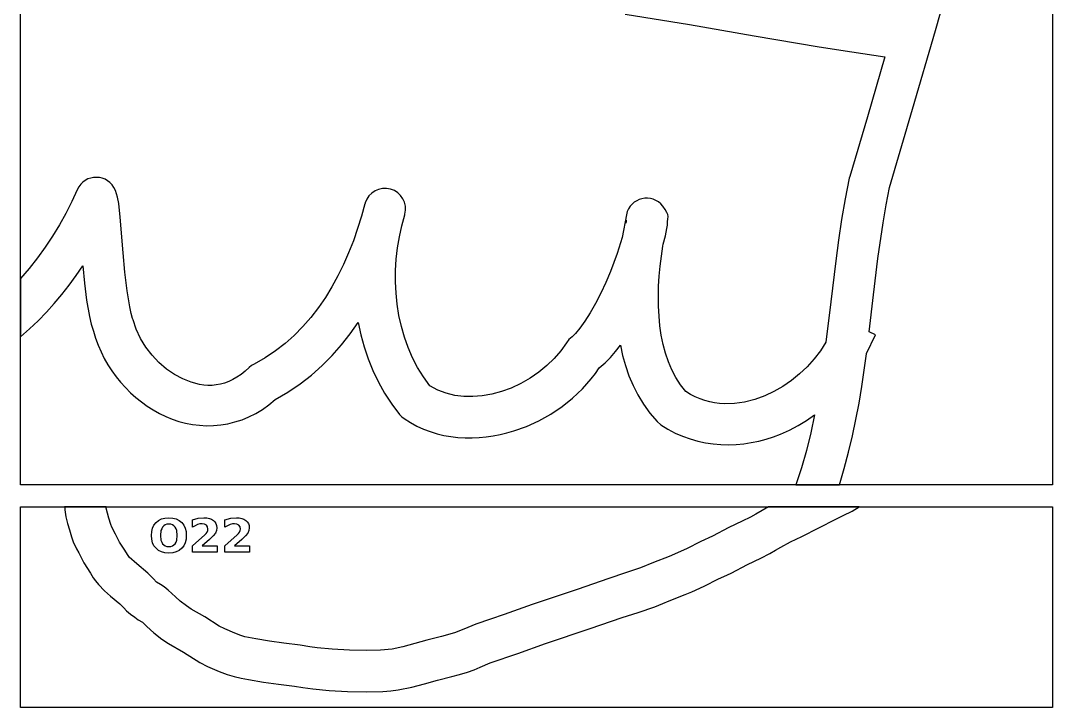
# Model space of a CAD drawing. Extents: x 1 to 512, y 1 to 4639.
# Drawn here: x 12 to 512, y 2302 to 2635 of the extents above; entities that cross this region are included whole.
import ezdxf

# ---------------------------------------------------------------- set-up
doc = ezdxf.new("R2010")
doc.units = 0

msp = doc.modelspace()

# ---------------------------------------------------------------- linework, layer by layer
at = {"layer": 'decoupage'}
for p, q in [((11.732, 2410.04), (11.732, 2985.89)), ((511.732, 2985.89), (511.732, 2410.04)), ((455.0465, 2630.173625), (466.098531, 2668.405359)), ((304.693, 2638.13), (335.841516, 2633.012266)), ((335.841516, 2633.012266), (367.203875, 2627.581875)), ((444.009469, 2592.010328), (455.0465, 2630.173625)), ((367.203875, 2627.581875), (398.769297, 2622.253297)), ((398.769297, 2622.253297), (414.624787, 2619.756709)), ((414.624787, 2619.756709), (430.527, 2617.441)), ((430.527, 2617.441), (422.064625, 2588.27325)), ((432.814, 2554.137), (444.009469, 2592.010328)), ((422.064625, 2588.27325), (413.501, 2559.38)), ((40.833346, 2555.691041), (39.91144, 2554.450068)), ((41.897473, 2556.736326), (40.833346, 2555.691041)), ((43.079578, 2557.586328), (41.897473, 2556.736326)), ((44.355415, 2558.241453), (43.079578, 2557.586328)), ((45.70074, 2558.702107), (44.355415, 2558.241453)), ((47.091308, 2558.968696), (45.70074, 2558.702107)), ((48.502875, 2559.041625), (47.091308, 2558.968696)), ((49.911196, 2558.9213), (48.502875, 2559.041625)), ((51.292025, 2558.608127), (49.911196, 2558.9213)), ((52.62112, 2558.102511), (51.292025, 2558.608127)), ((53.874234, 2557.404859), (52.62112, 2558.102511)), ((55.027124, 2556.515576), (53.874234, 2557.404859)), ((56.055545, 2555.435068), (55.027124, 2556.515576)), ((56.935252, 2554.163741), (56.055545, 2555.435068)), ((413.294, 2558.573), (411.316145, 2548.581291)), ((413.501, 2559.38), (413.294, 2558.573)), ((39.156, 2553.013), (36.533021, 2547.265381)), ((39.91144, 2554.450068), (39.156, 2553.013)), ((57.642, 2552.702), (56.935252, 2554.163741)), ((58.710406, 2549.407219), (57.642, 2552.702)), ((180.556328, 2550.073469), (179.473752, 2548.46498)), ((181.905834, 2551.421285), (180.556328, 2550.073469)), ((183.474375, 2552.48225), (181.905834, 2551.421285)), ((185.214057, 2553.230184), (183.474375, 2552.48225)), ((187.076984, 2553.638906), (185.214057, 2553.230184)), ((189.015264, 2553.682238), (187.076984, 2553.638906)), ((190.981, 2553.334), (189.015264, 2553.682238)), ((192.840121, 2552.605992), (190.981, 2553.334)), ((194.471594, 2551.55825), (192.840121, 2552.605992)), ((195.848207, 2550.23807), (194.471594, 2551.55825)), ((196.94275, 2548.69275), (195.848207, 2550.23807)), ((431.140973, 2545.648502), (432.814, 2554.137)), ((36.533021, 2547.265381), (33.662672, 2541.590922)), ((59.28925, 2546.3845), (58.710406, 2549.407219)), ((59.915, 2539.827), (59.28925, 2546.3845)), ((178.616, 2546.29), (176.921034, 2540.22269)), ((178.626, 2546.294), (178.616, 2546.29)), ((178.706, 2546.622), (178.626, 2546.294)), ((179.473752, 2548.46498), (178.706, 2546.622)), ((197.728012, 2546.969586), (196.94275, 2548.69275)), ((198.176781, 2545.115875), (197.728012, 2546.969586)), ((198.261848, 2543.178914), (198.176781, 2545.115875)), ((307.141892, 2545.022804), (306.356336, 2543.815201)), ((308.074687, 2546.077859), (307.141892, 2545.022804)), ((309.13346, 2546.975456), (308.074687, 2546.077859)), ((310.296945, 2547.710682), (309.13346, 2546.975456)), ((311.54388, 2548.278625), (310.296945, 2547.710682)), ((312.853, 2548.674375), (311.54388, 2548.278625)), ((314.203042, 2548.893019), (312.853, 2548.674375)), ((315.572742, 2548.929646), (314.203042, 2548.893019)), ((316.940837, 2548.779345), (315.572742, 2548.929646)), ((318.286062, 2548.437203), (316.940837, 2548.779345)), ((319.587155, 2547.898309), (318.286062, 2548.437203)), ((320.822852, 2547.157752), (319.587155, 2547.898309)), ((321.971888, 2546.210619), (320.822852, 2547.157752)), ((323.013, 2545.052), (321.971888, 2546.210619)), ((324.160209, 2543.431383), (323.013, 2545.052)), ((411.316145, 2548.581291), (409.592844, 2538.589641)), ((429.666344, 2537.070953), (431.140973, 2545.648502)), ((33.662672, 2541.590922), (30.553705, 2536.007096)), ((176.921034, 2540.22269), (175.041914, 2534.23007)), ((196.430418, 2535.633893), (197.856, 2540.884)), ((197.856, 2540.884), (197.956, 2541.206)), ((197.956, 2541.206), (198.261848, 2543.178914)), ((305.312, 2540.962), (303.245, 2529.888)), ((305.739284, 2542.459963), (305.312, 2540.962)), ((306.356336, 2543.815201), (305.739284, 2542.459963)), ((324.910422, 2542.088125), (324.160209, 2543.431383)), ((325.338393, 2540.983367), (324.910422, 2542.088125)), ((325.518875, 2540.07825), (325.338393, 2540.983367)), ((325.436391, 2538.7115), (325.518875, 2540.07825)), ((30.553705, 2536.007096), (27.214875, 2530.531375)), ((61.376, 2522.542), (59.915, 2539.827)), ((195.271297, 2530.292861), (196.430418, 2535.633893)), ((305.001, 2536.834), (305.08075, 2537.765375)), ((305.159, 2537.512), (305.001, 2536.834)), ((305.08075, 2537.765375), (305.255, 2538.15)), ((305.2465, 2538.13625), (305.159, 2537.512)), ((305.257438, 2538.239594), (305.2465, 2538.13625)), ((305.255, 2538.15), (305.259, 2538.15)), ((305.259, 2538.15), (305.257438, 2538.239594)), ((305.259, 2538.15), (305.259, 2538.15)), ((324.903, 2534.259), (325.139, 2535.897875)), ((325.139, 2535.897875), (325.261, 2537.677)), ((325.261, 2537.677), (325.436391, 2538.7115)), ((409.592844, 2538.589641), (408.076496, 2528.607764)), ((427.168, 2519.685875), (429.666344, 2537.070953)), ((27.214875, 2530.531375), (23.654936, 2525.181232)), ((175.041914, 2534.23007), (172.970618, 2528.33079)), ((194.384074, 2524.882341), (195.271297, 2530.292861)), ((323.171, 2526.684), (324.194125, 2530.720875)), ((324.194125, 2530.720875), (324.903, 2534.259)), ((23.654936, 2525.181232), (19.882641, 2519.974141)), ((172.970618, 2528.33079), (170.699125, 2522.5435)), ((303.245, 2529.888), (300.82, 2522.16275)), ((321.633314, 2516.03567), (322.878, 2525.728)), ((322.878, 2525.728), (323.171, 2526.684)), ((408.076496, 2528.607764), (406.7195, 2518.645375)), ((62.277953, 2513.090016), (61.376, 2522.542)), ((170.699125, 2522.5435), (168.219413, 2516.886851)), ((193.774187, 2519.423766), (194.384074, 2524.882341)), ((300.82, 2522.16275), (297.603, 2513.368)), ((19.882641, 2519.974141), (15.906744, 2514.927572)), ((38.672451, 2511.511676), (41.899, 2516.237)), ((41.899, 2516.237), (42.683828, 2507.805297)), ((168.219413, 2516.886851), (165.523461, 2511.379492)), ((193.447074, 2513.938572), (193.774187, 2519.423766)), ((321.205747, 2511.149822), (321.633314, 2516.03567)), ((406.7195, 2518.645375), (404.293156, 2498.817922)), ((425.030406, 2502.056109), (427.168, 2519.685875)), ((15.906744, 2514.927572), (11.736, 2510.059)), ((11.736, 2510.059), (11.736, 2481.82)), ((35.285484, 2506.887531), (38.672451, 2511.511676)), ((63.382125, 2504.025875), (62.277953, 2513.090016)), ((165.523461, 2511.379492), (162.603247, 2506.040075)), ((193.408172, 2508.448193), (193.447074, 2513.938572)), ((297.603, 2513.368), (295.392131, 2508.140365)), ((320.926203, 2506.265047), (321.205747, 2511.149822)), ((31.740619, 2502.374434), (35.285484, 2506.887531)), ((42.683828, 2507.805297), (43.690375, 2499.531375)), ((162.603247, 2506.040075), (159.45075, 2500.88725)), ((193.662918, 2502.974066), (193.408172, 2508.448193)), ((295.392131, 2508.140365), (292.936797, 2502.966859)), ((320.808314, 2501.401993), (320.926203, 2506.265047)), ((28.040375, 2497.98225), (31.740619, 2502.374434)), ((64.643984, 2496.250047), (63.382125, 2504.025875)), ((159.45075, 2500.88725), (156.057948, 2495.939667)), ((194.21675, 2497.537625), (193.662918, 2502.974066)), ((292.936797, 2502.966859), (290.342408, 2498.00333)), ((320.865709, 2496.581307), (320.808314, 2501.401993)), ((422.965, 2484.256), (425.030406, 2502.056109)), ((24.187271, 2493.720848), (28.040375, 2497.98225)), ((43.690375, 2499.531375), (45.074734, 2491.681766)), ((65.320131, 2493.126646), (64.643984, 2496.250047)), ((156.057948, 2495.939667), (152.41682, 2491.215977)), ((195.075105, 2492.160305), (194.21675, 2497.537625)), ((290.342408, 2498.00333), (287.714375, 2493.405625)), ((321.112019, 2491.823635), (320.865709, 2496.581307)), ((404.293156, 2498.817922), (401.933, 2479.185)), ((20.183828, 2489.600094), (24.187271, 2493.720848)), ((45.074734, 2491.681766), (45.957373, 2487.999369)), ((66.019, 2490.663), (65.320131, 2493.126646)), ((66.198, 2490.071), (66.019, 2490.663)), ((67.754514, 2485.462551), (66.198, 2490.071)), ((152.41682, 2491.215977), (148.519345, 2486.734829)), ((196.243422, 2486.863541), (195.075105, 2492.160305)), ((287.714375, 2493.405625), (285.158107, 2489.329592)), ((321.560875, 2487.149625), (321.112019, 2491.823635)), ((11.736, 2481.82), (16.032564, 2485.629855)), ((16.032564, 2485.629855), (20.183828, 2489.600094)), ((45.957373, 2487.999369), (46.993, 2484.523)), ((69.854297, 2481.025594), (67.754514, 2485.462551)), ((148.519345, 2486.734829), (144.3575, 2482.514875)), ((171.470094, 2483.228635), (175.378, 2488.81)), ((175.378, 2488.81), (176.645393, 2482.832047)), ((197.727137, 2481.668768), (196.243422, 2486.863541)), ((282.779016, 2485.931078), (280.68251, 2483.365932)), ((285.158107, 2489.329592), (282.779016, 2485.931078)), ((322.225906, 2482.579924), (321.560875, 2487.149625)), ((46.993, 2484.523), (48.044341, 2481.099136)), ((48.044341, 2481.099136), (49.279789, 2477.755684)), ((72.433963, 2476.820715), (69.854297, 2481.025594)), ((144.3575, 2482.514875), (139.923265, 2478.574765)), ((167.26125, 2477.858453), (171.470094, 2483.228635)), ((176.645393, 2482.832047), (178.239891, 2476.927688)), ((199.531687, 2476.597422), (197.727137, 2481.668768)), ((277.432375, 2480.467125), (276.19, 2478.86)), ((278.974, 2481.79), (277.432375, 2480.467125)), ((280.68251, 2483.365932), (278.974, 2481.79)), ((323.120744, 2478.135178), (322.225906, 2482.579924)), ((421.7, 2473.767), (426.04, 2482.774)), ((426.04, 2482.774), (422.965, 2484.256)), ((49.279789, 2477.755684), (50.692483, 2474.499413)), ((75.430125, 2472.9085), (72.433963, 2476.820715)), ((139.923265, 2478.574765), (135.208617, 2474.933148)), ((162.740031, 2472.723326), (167.26125, 2477.858453)), ((178.239891, 2476.927688), (180.17435, 2471.116422)), ((201.662512, 2471.670937), (199.531687, 2476.597422)), ((276.19, 2478.86), (273.486072, 2474.987672)), ((300.080797, 2474.730266), (302.37, 2477.815)), ((302.37, 2477.815), (303.459432, 2472.785662)), ((324.259018, 2473.836034), (323.120744, 2478.135178)), ((399.304656, 2475.04502), (396.287062, 2471.079344)), ((401.933, 2479.185), (399.304656, 2475.04502)), ((50.692483, 2474.499413), (52.275563, 2471.337094)), ((52.275563, 2471.337094), (54.022165, 2468.275498)), ((78.779396, 2469.349535), (75.430125, 2472.9085)), ((130.205536, 2471.608677), (124.906, 2468.62)), ((135.208617, 2474.933148), (130.205536, 2471.608677)), ((157.895, 2467.847125), (162.740031, 2472.723326)), ((180.17435, 2471.116422), (182.461625, 2465.41775)), ((204.125047, 2466.910748), (201.662512, 2471.670937)), ((270.319828, 2471.298063), (266.746451, 2467.831484)), ((273.486072, 2474.987672), (270.319828, 2471.298063)), ((294.957516, 2469.190047), (297.611875, 2471.850375)), ((297.611875, 2471.850375), (300.080797, 2474.730266)), ((303.459432, 2472.785662), (304.831391, 2467.833609)), ((325.654359, 2469.703141), (324.259018, 2473.836034)), ((396.287062, 2471.079344), (392.92175, 2467.327746)), ((419.357578, 2457.706234), (421.63, 2473.633)), ((421.63, 2473.633), (421.7, 2473.767)), ((54.022165, 2468.275498), (55.92543, 2465.321395)), ((55.92543, 2465.321395), (57.978495, 2462.481555)), ((82.418391, 2466.204406), (78.779396, 2469.349535)), ((86.283721, 2463.533699), (82.418391, 2466.204406)), ((120.556779, 2465.1193), (118.570576, 2463.546494)), ((122.538, 2466.919), (120.556779, 2465.1193)), ((123.65975, 2467.8565), (122.538, 2466.919)), ((124.906, 2468.62), (123.65975, 2467.8565)), ((152.714719, 2463.253721), (157.895, 2467.847125)), ((182.461625, 2465.41775), (185.114572, 2459.851172)), ((206.92473, 2462.338291), (204.125047, 2466.910748)), ((266.746451, 2467.831484), (262.821125, 2464.62825)), ((290.253058, 2464.090074), (292.112, 2466.764)), ((292.112, 2466.764), (294.957516, 2469.190047)), ((304.831391, 2467.833609), (306.506748, 2462.976408)), ((327.320398, 2465.757143), (325.654359, 2469.703141)), ((329.270764, 2462.018689), (327.320398, 2465.757143)), ((392.92175, 2467.327746), (389.25025, 2463.83)), ((57.978495, 2462.481555), (60.1745, 2459.76275)), ((90.312, 2461.398), (86.283721, 2463.533699)), ((94.393939, 2459.801053), (90.312, 2461.398)), ((112.58335, 2460.11885), (110.578494, 2459.383029)), ((114.583734, 2461.053328), (112.58335, 2460.11885)), ((116.579519, 2462.193523), (114.583734, 2461.053328)), ((118.570576, 2463.546494), (116.579519, 2462.193523)), ((147.18775, 2458.966984), (152.714719, 2463.253721)), ((210.067, 2457.975), (206.92473, 2462.338291)), ((258.599033, 2461.728672), (254.135359, 2459.173063)), ((262.821125, 2464.62825), (258.599033, 2461.728672)), ((283.957859, 2456.612375), (288.270623, 2461.505)), ((288.270623, 2461.505), (290.253058, 2464.090074)), ((306.506748, 2462.976408), (308.506375, 2458.231625)), ((331.519088, 2458.508426), (329.270764, 2462.018689)), ((385.314094, 2460.625879), (381.154813, 2457.755156)), ((389.25025, 2463.83), (385.314094, 2460.625879)), ((60.1745, 2459.76275), (62.506583, 2457.17175)), ((62.506583, 2457.17175), (64.967883, 2454.715324)), ((98.462578, 2458.744609), (94.393939, 2459.801053)), ((100.491591, 2458.436724), (98.462578, 2458.744609)), ((102.516896, 2458.285143), (100.491591, 2458.436724)), ((104.538367, 2458.296923), (102.516896, 2458.285143)), ((106.555875, 2458.479125), (104.538367, 2458.296923)), ((108.569293, 2458.838807), (106.555875, 2458.479125)), ((110.578494, 2459.383029), (108.569293, 2458.838807)), ((135.048, 2451.409), (141.302656, 2455.010787)), ((141.302656, 2455.010787), (147.18775, 2458.966984)), ((185.114572, 2459.851172), (188.146047, 2454.436187)), ((213.884504, 2455.972145), (210.067, 2457.975)), ((217.910719, 2454.466656), (213.884504, 2455.972145)), ((244.704, 2455.255), (240.080621, 2454.010074)), ((249.485287, 2457.001734), (244.704, 2455.255)), ((254.135359, 2459.173063), (249.485287, 2457.001734)), ((279.218885, 2452.108062), (283.957859, 2456.612375)), ((308.506375, 2458.231625), (310.851143, 2453.616826)), ((334.079, 2455.247), (331.519088, 2458.508426)), ((336.348886, 2453.927695), (334.079, 2455.247)), ((376.813938, 2455.257605), (372.333, 2453.173)), ((381.154813, 2457.755156), (376.813938, 2455.257605)), ((418.02492, 2449.736611), (419.357578, 2457.706234)), ((64.967883, 2454.715324), (67.551538, 2452.400245)), ((67.551538, 2452.400245), (70.250687, 2450.233281)), ((70.250687, 2450.233281), (73.05847, 2448.221205)), ((132.014055, 2448.871083), (135.048, 2451.409)), ((188.146047, 2454.436187), (191.568904, 2449.192297)), ((222.114449, 2453.447402), (217.910719, 2454.466656)), ((226.4645, 2452.90325), (222.114449, 2453.447402)), ((230.929676, 2452.823066), (226.4645, 2452.90325)), ((235.478781, 2453.195719), (230.929676, 2452.823066)), ((240.080621, 2454.010074), (235.478781, 2453.195719)), ((274.098875, 2448.014), (279.218885, 2452.108062)), ((310.851143, 2453.616826), (313.561922, 2449.149578)), ((338.64673, 2452.78398), (336.348886, 2453.927695)), ((340.969999, 2451.812221), (338.64673, 2452.78398)), ((343.316156, 2451.008781), (340.969999, 2451.812221)), ((345.682669, 2450.370025), (343.316156, 2451.008781)), ((348.067004, 2449.892316), (345.682669, 2450.370025)), ((362.605344, 2450.204469), (357.731871, 2449.519246)), ((367.479145, 2451.432082), (362.605344, 2450.204469)), ((372.333, 2453.173), (367.479145, 2451.432082)), ((73.05847, 2448.221205), (75.968023, 2446.370785)), ((75.968023, 2446.370785), (78.972487, 2444.688793)), ((125.659326, 2444.68874), (128.879988, 2446.63315)), ((128.879988, 2446.63315), (132.014055, 2448.871083)), ((191.568904, 2449.192297), (195.396, 2444.139)), ((268.643006, 2444.352125), (274.098875, 2448.014)), ((313.561922, 2449.149578), (316.659584, 2444.847447)), ((350.466625, 2449.57202), (348.067004, 2449.892316)), ((352.879, 2449.4055), (350.466625, 2449.57202)), ((357.731871, 2449.519246), (352.879, 2449.4055)), ((416.532125, 2441.769625), (418.02492, 2449.736611)), ((78.972487, 2444.688793), (82.065, 2443.182)), ((82.065, 2443.182), (85.180507, 2441.898608)), ((85.180507, 2441.898608), (88.385262, 2440.82474)), ((88.385262, 2440.82474), (91.665737, 2439.966858)), ((112.181246, 2439.717094), (115.613027, 2440.552029)), ((115.613027, 2440.552029), (119.012319, 2441.654641)), ((119.012319, 2441.654641), (122.365594, 2443.031391)), ((122.365594, 2443.031391), (125.659326, 2444.68874)), ((195.396, 2444.139), (196.40325, 2443.073875)), ((196.40325, 2443.073875), (197.556, 2442.167)), ((197.556, 2442.167), (200.613992, 2440.25072)), ((200.613992, 2440.25072), (203.748344, 2438.568775)), ((256.904393, 2438.412688), (262.896453, 2441.144375)), ((262.896453, 2441.144375), (268.643006, 2444.352125)), ((316.659584, 2444.847447), (320.165, 2440.728)), ((320.165, 2440.728), (321.972, 2439.186)), ((388.49325, 2438.819), (392.574094, 2441.266656)), ((392.574094, 2441.266656), (396.507, 2443.947)), ((396.507, 2443.947), (394.679641, 2435.3125)), ((414.857314, 2433.810373), (416.532125, 2441.769625)), ((91.665737, 2439.966858), (95.008406, 2439.331422)), ((95.008406, 2439.331422), (98.399744, 2438.924894)), ((98.399744, 2438.924894), (101.826223, 2438.753736)), ((101.826223, 2438.753736), (105.274317, 2438.824409)), ((105.274317, 2438.824409), (108.7305, 2439.143375)), ((108.7305, 2439.143375), (112.181246, 2439.717094)), ((203.748344, 2438.568775), (206.950242, 2437.11501)), ((206.950242, 2437.11501), (210.210875, 2435.883266)), ((210.210875, 2435.883266), (213.52143, 2434.867387)), ((244.108844, 2434.422553), (247.43393, 2435.226706)), ((247.43393, 2435.226706), (250.712, 2436.179)), ((250.712, 2436.179), (256.904393, 2438.412688)), ((321.972, 2439.186), (325.436781, 2437.050035)), ((325.436781, 2437.050035), (328.969764, 2435.196705)), ((328.969764, 2435.196705), (332.560845, 2433.618417)), ((379.935, 2434.675), (384.276281, 2436.617344)), ((384.276281, 2436.617344), (388.49325, 2438.819)), ((394.679641, 2435.3125), (392.578625, 2426.7815)), ((213.52143, 2434.867387), (216.873094, 2434.061217)), ((216.873094, 2434.061217), (220.257055, 2433.458598)), ((220.257055, 2433.458598), (223.6645, 2433.053375)), ((223.6645, 2433.053375), (227.086617, 2432.83939)), ((227.086617, 2432.83939), (230.514594, 2432.810486)), ((230.514594, 2432.810486), (233.939617, 2432.960508)), ((233.939617, 2432.960508), (237.352875, 2433.283297)), ((237.352875, 2433.283297), (240.745555, 2433.772698)), ((240.745555, 2433.772698), (244.108844, 2434.422553)), ((332.560845, 2433.618417), (336.199922, 2432.307578)), ((336.199922, 2432.307578), (339.876891, 2431.256597)), ((339.876891, 2431.256597), (343.58165, 2430.457881)), ((343.58165, 2430.457881), (347.304096, 2429.903838)), ((362.168683, 2429.982548), (365.828016, 2430.537984)), ((365.828016, 2430.537984), (369.444417, 2431.29254)), ((369.444417, 2431.29254), (373.007783, 2432.238623)), ((373.007783, 2432.238623), (376.508012, 2433.36864)), ((376.508012, 2433.36864), (379.935, 2434.675)), ((412.978609, 2425.863953), (414.857314, 2433.810373)), ((347.304096, 2429.903838), (351.034125, 2429.586875)), ((351.034125, 2429.586875), (354.761635, 2429.499401)), ((354.761635, 2429.499401), (358.476521, 2429.633822)), ((358.476521, 2429.633822), (362.168683, 2429.982548)), ((392.578625, 2426.7815), (390.186047, 2418.3555)), ((410.874131, 2417.935463), (412.978609, 2425.863953)), ((390.186047, 2418.3555), (387.484, 2410.036)), ((408.522, 2410.03), (410.874131, 2417.935463)), ((511.732, 2410.04), (11.732, 2410.04)), ((387.484, 2410.036), (408.522, 2410.03)), ((11.732, 2399.46), (511.732, 2399.46)), ((11.732, 2302.32), (11.732, 2399.46)), ((33.061, 2399.45), (33.121, 2399.107)), ((53.155, 2399.45), (33.061, 2399.45)), ((33.121, 2399.107), (33.15125, 2397.931875)), ((33.15125, 2397.931875), (33.603, 2394.668)), ((53.225, 2398.735), (53.155, 2399.45)), ((54.52, 2394.033), (53.225, 2398.735)), ((367.9515, 2395.947), (365.383406, 2394.496344)), ((374.103, 2399.45), (367.9515, 2395.947)), ((418.173, 2399.45), (374.103, 2399.45)), ((406.77, 2393.441), (410.42425, 2395.17875)), ((410.42425, 2395.17875), (414.734, 2397.353)), ((414.734, 2397.353), (418.173, 2399.45)), ((511.732, 2399.46), (511.732, 2302.32)), ((33.603, 2394.668), (34.4045, 2391.39375)), ((34.4045, 2391.39375), (35.338, 2388.355)), ((55.473, 2390.871), (54.52, 2394.033)), ((55.889, 2389.63), (55.473, 2390.871)), ((75.655375, 2389.18525), (76.358203, 2390.645312)), ((76.358203, 2390.645312), (77.342, 2391.889)), ((77.342, 2391.889), (78.578219, 2392.882562)), ((78.578219, 2392.882562), (80.0265, 2393.59225)), ((80.0265, 2393.59225), (81.687031, 2394.018063)), ((81.139281, 2390.283797), (80.55, 2389.657)), ((81.8375, 2390.731625), (81.139281, 2390.283797)), ((81.687031, 2394.018063), (83.56, 2394.16)), ((82.644469, 2391.000391), (81.8375, 2390.731625)), ((83.56, 2391.09), (82.644469, 2391.000391)), ((83.56, 2394.16), (85.437047, 2394.018063)), ((83.56, 2394.16), (83.56, 2394.16)), ((84.480625, 2391.000391), (83.56, 2391.09)), ((83.56, 2391.09), (83.56, 2391.09)), ((85.291, 2390.731625), (84.480625, 2391.000391)), ((85.991125, 2390.283797), (85.291, 2390.731625)), ((85.437047, 2394.018063), (87.099125, 2393.59225)), ((86.581, 2389.657), (85.991125, 2390.283797)), ((87.099125, 2393.59225), (88.546141, 2392.882562)), ((88.546141, 2392.882562), (89.778, 2391.889)), ((89.778, 2391.889), (90.761797, 2390.645312)), ((90.761797, 2390.645312), (91.464625, 2389.18525)), ((94.992, 2393.19), (97.825, 2393.907)), ((94.992, 2389.581), (94.992, 2393.19)), ((96.29575, 2390.3145), (94.992, 2389.581)), ((97.517, 2390.838), (96.29575, 2390.3145)), ((98.649375, 2391.160625), (97.517, 2390.838)), ((97.825, 2393.907), (100.57, 2394.16)), ((99.688, 2391.268), (98.649375, 2391.160625)), ((100.848375, 2391.091625), (99.688, 2391.268)), ((100.57, 2394.16), (101.964813, 2394.078641)), ((101.75, 2390.562), (100.848375, 2391.091625)), ((102.33725, 2389.74375), (101.75, 2390.562)), ((101.964813, 2394.078641), (103.19425, 2393.834625)), ((103.19425, 2393.834625), (104.258313, 2393.428047)), ((104.258313, 2393.428047), (105.157, 2392.859)), ((105.157, 2392.859), (105.875516, 2392.144625)), ((105.875516, 2392.144625), (106.388625, 2391.302)), ((106.388625, 2391.302), (106.696422, 2390.331125)), ((106.696422, 2390.331125), (106.799, 2389.232)), ((110.702, 2393.19), (113.535, 2393.907)), ((110.702, 2389.581), (110.702, 2393.19)), ((112.005625, 2390.3145), (110.702, 2389.581)), ((113.226, 2390.838), (112.005625, 2390.3145)), ((114.35925, 2391.160625), (113.226, 2390.838)), ((113.535, 2393.907), (116.28, 2394.16)), ((115.398, 2391.268), (114.35925, 2391.160625)), ((116.558375, 2391.091625), (115.398, 2391.268)), ((116.28, 2394.16), (117.674797, 2394.078641)), ((117.46, 2390.562), (116.558375, 2391.091625)), ((118.046375, 2389.74375), (117.46, 2390.562)), ((117.674797, 2394.078641), (118.904125, 2393.834625)), ((118.904125, 2393.834625), (119.967891, 2393.428047)), ((119.967891, 2393.428047), (120.866, 2392.859)), ((120.866, 2392.859), (121.584672, 2392.144625)), ((121.584672, 2392.144625), (122.098125, 2391.302)), ((122.098125, 2391.302), (122.406266, 2390.331125)), ((122.406266, 2390.331125), (122.509, 2389.232)), ((361.389, 2392.426), (354.943, 2389.405)), ((365.383406, 2394.496344), (361.389, 2392.426)), ((390.262, 2385.107), (406.77, 2393.441)), ((35.338, 2388.355), (36.357, 2384.976)), ((57.676, 2386.219), (55.889, 2389.63)), ((59.65925, 2382.252125), (57.676, 2386.219)), ((75.093, 2385.616), (75.233609, 2387.508812)), ((75.233609, 2383.728437), (75.093, 2385.616)), ((75.233609, 2387.508812), (75.655375, 2389.18525)), ((79.748125, 2387.932), (79.481, 2385.622)), ((79.481, 2385.622), (79.748125, 2383.320875)), ((80.082172, 2388.867625), (79.748125, 2387.932)), ((80.55, 2389.657), (80.082172, 2388.867625)), ((87.048828, 2388.867625), (86.581, 2389.657)), ((87.382875, 2387.932), (87.048828, 2388.867625)), ((87.65, 2385.622), (87.382875, 2387.932)), ((87.382875, 2383.320875), (87.65, 2385.622)), ((91.464625, 2389.18525), (91.886391, 2387.508812)), ((91.886391, 2387.508812), (92.027, 2385.616)), ((92.027, 2385.616), (91.886391, 2383.728437)), ((94.948, 2380.53), (100.956, 2385.833)), ((100.956, 2385.833), (101.6565, 2386.55225)), ((101.6565, 2386.55225), (102.147, 2387.255)), ((102.147, 2387.255), (102.436375, 2387.963125)), ((102.533, 2388.699), (102.33725, 2389.74375)), ((102.436375, 2387.963125), (102.533, 2388.699)), ((105.02725, 2385.362875), (103.183, 2383.61)), ((106.105, 2386.719), (105.02725, 2385.362875)), ((106.625625, 2387.93125), (106.105, 2386.719)), ((106.799, 2389.232), (106.625625, 2387.93125)), ((110.658, 2380.53), (116.666, 2385.833)), ((116.666, 2385.833), (117.3665, 2386.55225)), ((117.3665, 2386.55225), (117.857, 2387.255)), ((117.857, 2387.255), (118.145875, 2387.963125)), ((118.242, 2388.699), (118.046375, 2389.74375)), ((118.145875, 2387.963125), (118.242, 2388.699)), ((120.73675, 2385.362875), (118.893, 2383.61)), ((121.814, 2386.719), (120.73675, 2385.362875)), ((122.335125, 2387.93125), (121.814, 2386.719)), ((122.509, 2389.232), (122.335125, 2387.93125)), ((347.092, 2385.209), (341.34, 2382.627)), ((354.943, 2389.405), (347.092, 2385.209)), ((384.756, 2382.465), (390.262, 2385.107)), ((36.357, 2384.976), (36.651625, 2383.941625)), ((36.651625, 2383.941625), (37.199, 2382.434)), ((37.199, 2382.434), (38.758875, 2379.10225)), ((62.172, 2378.43), (59.65925, 2382.252125)), ((75.655375, 2382.05575), (75.233609, 2383.728437)), ((76.358203, 2380.597937), (75.655375, 2382.05575)), ((77.342, 2379.355), (76.358203, 2380.597937)), ((79.748125, 2383.320875), (80.082172, 2382.387203)), ((80.082172, 2382.387203), (80.55, 2381.598)), ((80.55, 2381.598), (81.139281, 2380.971203)), ((81.139281, 2380.971203), (81.8375, 2380.523375)), ((81.8375, 2380.523375), (82.644469, 2380.254609)), ((82.644469, 2380.254609), (83.56, 2380.165)), ((83.56, 2380.165), (84.480625, 2380.254609)), ((84.480625, 2380.254609), (85.291, 2380.523375)), ((85.291, 2380.523375), (85.991125, 2380.971203)), ((85.991125, 2380.971203), (86.581, 2381.598)), ((86.581, 2381.598), (87.048828, 2382.387203)), ((87.048828, 2382.387203), (87.382875, 2383.320875)), ((90.761797, 2380.597937), (89.778, 2379.355)), ((91.464625, 2382.05575), (90.761797, 2380.597937)), ((91.886391, 2383.728437), (91.464625, 2382.05575)), ((94.948, 2377.41), (94.948, 2380.53)), ((103.183, 2383.61), (99.666, 2380.53)), ((99.666, 2380.53), (106.909, 2380.53)), ((106.909, 2380.53), (106.909, 2377.41)), ((110.658, 2377.41), (110.658, 2380.53)), ((118.893, 2383.61), (115.376, 2380.53)), ((115.376, 2380.53), (122.619, 2380.53)), ((122.619, 2380.53), (122.619, 2377.41)), ((341.34, 2382.627), (334.477, 2379.18)), ((380.164266, 2379.952828), (384.756, 2382.465)), ((38.758875, 2379.10225), (39.859, 2377.125)), ((39.859, 2377.125), (42.375875, 2372.267875)), ((64.405, 2375.067), (62.172, 2378.43)), ((67.965625, 2371.885125), (64.405, 2375.067)), ((78.578219, 2378.361437), (77.342, 2379.355)), ((80.0265, 2377.65175), (78.578219, 2378.361437)), ((81.687031, 2377.225937), (80.0265, 2377.65175)), ((83.56, 2377.084), (81.687031, 2377.225937)), ((85.437047, 2377.225937), (83.56, 2377.084)), ((87.099125, 2377.65175), (85.437047, 2377.225937)), ((88.546141, 2378.361437), (87.099125, 2377.65175)), ((89.778, 2379.355), (88.546141, 2378.361437)), ((106.909, 2377.41), (94.948, 2377.41)), ((122.619, 2377.41), (110.658, 2377.41)), ((326.087375, 2375.456125), (318.465, 2372.51)), ((334.477, 2379.18), (326.087375, 2375.456125)), ((370.371, 2374.533), (374.886797, 2376.879234)), ((374.886797, 2376.879234), (377.512875, 2378.388375)), ((377.512875, 2378.388375), (380.164266, 2379.952828)), ((42.375875, 2372.267875), (45.537, 2367.32)), ((73.315, 2367.252), (67.965625, 2371.885125)), ((318.465, 2372.51), (312.17, 2369.842)), ((356.012, 2367.287), (363.961, 2371.529)), ((363.961, 2371.529), (370.371, 2374.533)), ((45.537, 2367.32), (46.92575, 2365.095)), ((46.92575, 2365.095), (48.014812, 2363.538875)), ((76.116, 2364.5125), (73.315, 2367.252)), ((304.931, 2367.4045), (296.801, 2364.766)), ((312.17, 2369.842), (304.931, 2367.4045)), ((349.977, 2364.564), (352.57975, 2365.70875)), ((352.57975, 2365.70875), (356.012, 2367.287)), ((48.014812, 2363.538875), (49.465, 2361.766)), ((49.465, 2361.766), (52.412016, 2358.759375)), ((77.594, 2363.024), (76.116, 2364.5125)), ((79.532875, 2361.788375), (77.594, 2363.024)), ((81.211859, 2360.665016), (79.532875, 2361.788375)), ((83.286, 2359.1), (81.211859, 2360.665016)), ((296.801, 2364.766), (281.391, 2359.459)), ((337.018406, 2358.332906), (342.912, 2361.021)), ((342.912, 2361.021), (349.977, 2364.564)), ((52.412016, 2358.759375), (55.323125, 2356.1975)), ((55.323125, 2356.1975), (59.838, 2352.465)), ((86.856625, 2355.906125), (83.286, 2359.1)), ((89.012, 2353.832), (86.856625, 2355.906125)), ((281.391, 2359.459), (259.627, 2352.203)), ((325.983, 2353.953), (333.79425, 2356.98375)), ((333.79425, 2356.98375), (337.018406, 2358.332906)), ((59.838, 2352.465), (61.66525, 2350.558125)), ((61.66525, 2350.558125), (63.087281, 2349.150609)), ((92.066062, 2351.429953), (89.012, 2353.832)), ((94.333, 2349.939625), (92.066062, 2351.429953)), ((259.627, 2352.203), (246.045, 2347.364)), ((310.9265, 2348.28625), (319.158, 2351.08)), ((319.158, 2351.08), (322.9845, 2352.64925)), ((322.9845, 2352.64925), (325.983, 2353.953)), ((63.087281, 2349.150609), (64.931, 2347.533)), ((64.931, 2347.533), (67.028047, 2345.929891)), ((67.028047, 2345.929891), (68.740625, 2344.779875)), ((100.926, 2346.135), (94.333, 2349.939625)), ((107.986125, 2341.697375), (100.926, 2346.135)), ((239.36875, 2345.080625), (232.346, 2342.6)), ((246.045, 2347.364), (239.36875, 2345.080625)), ((287.794, 2340.492), (303.187, 2345.791)), ((303.187, 2345.791), (310.9265, 2348.28625)), ((68.740625, 2344.779875), (70.757, 2343.502)), ((70.757, 2343.502), (72.82575, 2341.532875)), ((72.82575, 2341.532875), (76.279, 2338.402)), ((110.661891, 2340.318328), (107.986125, 2341.697375)), ((115.485, 2338.27), (110.661891, 2340.318328)), ((226.518625, 2340.2055), (222.012, 2338.393)), ((232.346, 2342.6), (226.518625, 2340.2055)), ((266.165, 2333.281), (287.794, 2340.492)), ((76.279, 2338.402), (80.221484, 2335.334266)), ((80.221484, 2335.334266), (83.459625, 2333.179375)), ((118.380094, 2337.136797), (115.485, 2338.27)), ((120.456, 2336.487625), (118.380094, 2337.136797)), ((125.676, 2335.477), (120.456, 2336.487625)), ((132.41075, 2334.307875), (125.676, 2335.477)), ((215.733125, 2336.635125), (208.588, 2334.809)), ((222.012, 2338.393), (215.733125, 2336.635125)), ((83.459625, 2333.179375), (90.611, 2328.988)), ((139.219, 2333.387), (132.41075, 2334.307875)), ((147.223, 2332.409), (139.219, 2333.387)), ((151.81975, 2331.671), (147.223, 2332.409)), ((155.44, 2331.125), (151.81975, 2331.671)), ((162.756375, 2330.511281), (155.44, 2331.125)), ((171.146, 2330.044), (162.756375, 2330.511281)), ((179.345125, 2329.824219), (171.146, 2330.044)), ((191.755609, 2330.56325), (186.09, 2329.953)), ((196.893125, 2331.6115), (191.755609, 2330.56325)), ((208.588, 2334.809), (196.893125, 2331.6115)), ((252.697, 2328.48), (266.165, 2333.281)), ((90.611, 2328.988), (98.534125, 2324.123375)), ((186.09, 2329.953), (179.345125, 2329.824219)), ((239.345, 2323.842), (252.697, 2328.48)), ((98.534125, 2324.123375), (102.306359, 2322.172609)), ((102.306359, 2322.172609), (107.925, 2319.738)), ((228.251, 2319.371), (231.568859, 2320.570922)), ((231.568859, 2320.570922), (234.497375, 2321.787625)), ((234.497375, 2321.787625), (239.345, 2323.842)), ((107.925, 2319.738), (111.844187, 2318.262469)), ((111.844187, 2318.262469), (115.27025, 2317.227)), ((115.27025, 2317.227), (118.569187, 2316.457781)), ((118.569187, 2316.457781), (122.107, 2315.781)), ((122.107, 2315.781), (129.375125, 2314.528125)), ((207.519547, 2313.721359), (213.822, 2315.484)), ((213.822, 2315.484), (220.657375, 2317.211875)), ((220.657375, 2317.211875), (224.371547, 2318.196797)), ((224.371547, 2318.196797), (228.251, 2319.371)), ((129.375125, 2314.528125), (136.683, 2313.531)), ((136.683, 2313.531), (144.48, 2312.58)), ((144.48, 2312.58), (148.443625, 2311.915375)), ((148.443625, 2311.915375), (153.404, 2311.211)), ((153.404, 2311.211), (161.291891, 2310.521156)), ((161.291891, 2310.521156), (170.151875, 2309.9995)), ((187.304, 2309.973), (191.173814, 2310.299338)), ((191.173814, 2310.299338), (194.760141, 2310.776578)), ((194.760141, 2310.776578), (201.332125, 2312.089125)), ((201.332125, 2312.089125), (207.519547, 2313.721359)), ((170.151875, 2309.9995), (179.112922, 2309.774094)), ((179.112922, 2309.774094), (187.304, 2309.973)), ((511.732, 2302.32), (11.732, 2302.32))]:
    msp.add_line(p, q, dxfattribs=at)

doc.saveas('drawing.dxf')
